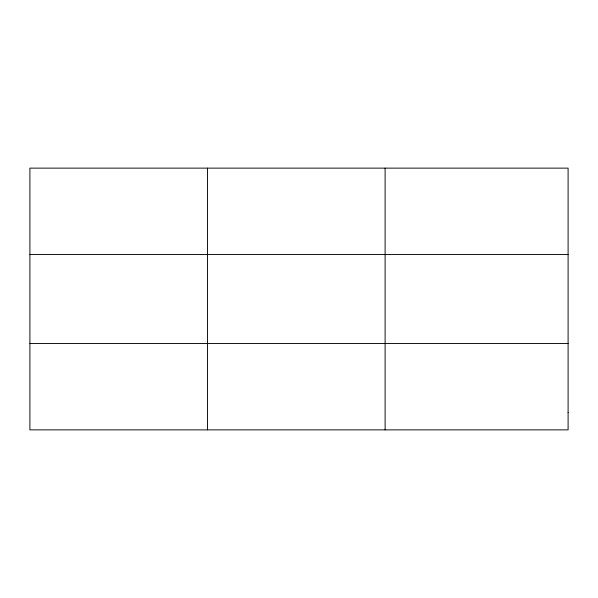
<?xml version="1.0" encoding="UTF-8"?>
<svg xmlns="http://www.w3.org/2000/svg" width="598" height="598" viewBox="0 0 598 598"><rect width="100%" height="100%" fill="white"/><g stroke="black" fill="none" stroke-linecap="round" stroke-linejoin="round"><path stroke-width="0.9" d="M207.506 429.872L207.506 168.128M385.112 429.872L385.112 168.128M29.9 254.501L568.1 254.501M29.9 343.499L568.1 343.499M568.1 412.598L568.1 429.872L29.9 429.872L29.9 168.128L568.1 168.128L568.1 412.598"/></g></svg>
